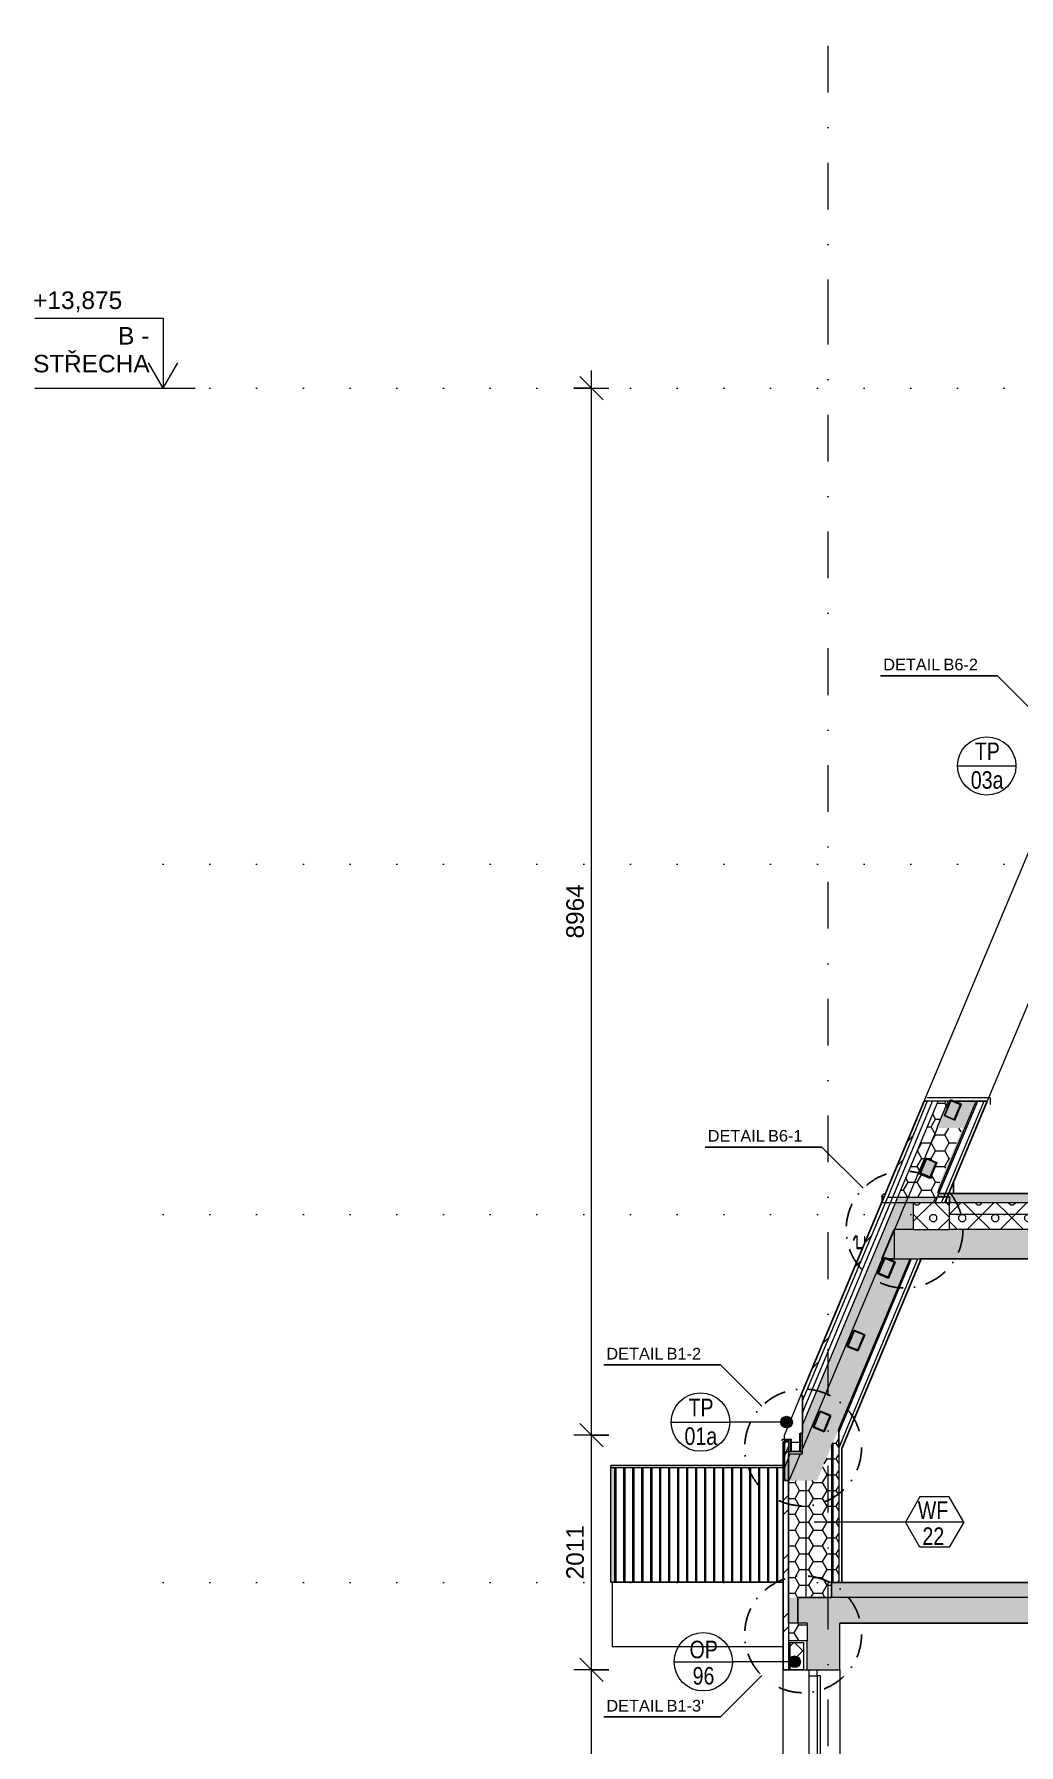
# Model space of a CAD drawing. Header units: millimetres. Extents: x -10201 to 171407, y -8645 to 72638.
# Drawn here: x 33514 to 41944, y 2259 to 16905 of the extents above; entities that cross this region are included whole.
import ezdxf

# ---------------------------------------------------------------- set-up
doc = ezdxf.new("R2010")
doc.units = ezdxf.units.MM
for name, pattern in [('HA_DashDot_10mm-S3mm', [1000, 400, -300, 0, -300]), ('HA_DashDot_4mm-S1mm', [400, 200, -100, 0, -100]), ('HA_Dot-S4mm', [400, 0, -400])]:
    doc.linetypes.add(name, pattern=pattern)
for name, color, linetype, lineweight in [('A-____-____-DIMS', 9, 'Continuous', 5), ('A-____-____-DIMS-100', 9, 'Continuous', 5), ('A-DETL-____-MBND', 9, 'Continuous', 25), ('A-DETL-____-OTLN', 9, 'Continuous', 25), ('A-DETL-____-THIN', 9, 'Continuous', 9), ('A-DETL-GENF-OTLN', 9, 'Continuous', 9), ('A-DOOR-____-MCUT', 9, 'Continuous', 9), ('A-DOOR-____-OTLN', 9, 'Continuous', 9), ('A-FLOR-____-MCUT', 9, 'Continuous', 25), ('A-FLOR-____-OTLN', 9, 'Continuous', 9), ('A-FLOR-____-OVHD', 9, 'HA_DashDot_4mm-S1mm', 25), ('A-FLOR-____-PATT', 9, 'Continuous', 25), ('A-FLOR-HRAL-OTLN', 9, 'Continuous', 9), ('A-FLOR-LEVL-OTLN', 9, 'Continuous', 9), ('A-GENM-____-IDEN', 9, 'Continuous', 9), ('A-GENM-____-OTLN', 9, 'Continuous', 9), ('A-GLAZ-CWMG-MCUT', 9, 'Continuous', 5), ('A-GLAZ-CWMG-OTLN', 9, 'Continuous', 5), ('A-ROOF-____-MCUT', 9, 'Continuous', 25), ('A-ROOF-____-OTLN', 9, 'Continuous', 9), ('A-ROOF-____-PATT', 9, 'Continuous', 25), ('A-WALL-____-MCUT', 9, 'Continuous', 25), ('A-WALL-____-OTLN', 9, 'Continuous', 9), ('A-WALL-____-PATT', 9, 'Continuous', 25), ('G-____-____-TEXT', 9, 'Continuous', 5), ('I-WALL-____-OTLN', 9, 'Continuous', 9), ('M-HVAC-DUCT-OTLN', 9, 'Continuous', 9), ('S-BEAM-____-MCUT', 9, 'Continuous', 25), ('S-GRID-____-OTLN', 9, 'Continuous', 5)]:
    doc.layers.add(name, color=color, linetype=linetype, lineweight=lineweight)
doc.styles.add('Arial_1', font='arial.ttf', dxfattribs={"height": 150})
doc.styles.add('Arial_2', font='arial.ttf', dxfattribs={"height": 100})
doc.styles.add('Arial_3', font='arial.ttf', dxfattribs={"width": 0.8, "height": 150})
doc.dimstyles.new('Inner_Dimensions', dxfattribs={"dimscale": 304.8, "dimtxt": 153.03891, "dimasz": 0.656168, "dimexe": 0.492126, "dimexo": 0.0625, "dimgap": 0.065617, "dimtad": 1, "dimdec": 0, "dimzin": 0, "dimdsep": 46, "dimtxsty": 'Arial_1', "dimblk1": 'OBLIQUE', "dimblk2": 'OBLIQUE', "dimsah": 1, "dimcen": 0.09, "dimdle": 0.492126, "dimazin": 0, "dimtfac": 1, "dimtdec": 4, "dimtix": 1, "dimtmove": 0, "dimatfit": 3, "dimfxl": 0.492126, "dimfxlon": 1, "dimtvp": 1, "dimtolj": 1, "dimtzin": 0, "dimlwd": 9, "dimlwe": 9, "dimarcsym": 2})
pattern_1 = [(0, (48505.64, 1865.4), (117.188, 67.658), [78.125, -156.25]), (120, (48505.64, 1865.4), (-117.18755, 67.6588), [78.125, -156.25]), (60, (48505.64, 1865.4), (-5e-05, 135.31592), [0, -156.25, 78.125, 0])]
pattern_2 = [(45, (48505.64, 1865.4), (-251.447, 251.447), []), (45, (48505.64, 2246.4), (-251.447, 251.447), [])]
pattern_3 = [(45, (48576.35, 1865.4), (-141.4214, 141.4214), []), (0, (48801.69, 1931.64), (141.421, 141.421), [25, -257.843]), (45, (48826.7, 1931.64), (-141.4214, 141.4214), [25, -175]), (90, (48844.37, 1949.32), (-141.421, 141.421), [25, -257.843]), (135, (48844.37, 1974.32), (-141.4214, -141.4214), [25, -175]), (0, (48801.69, 1992), (141.421, 141.421), [25, -257.843]), (45, (48784.01, 1974.32), (-141.4214, 141.4214), [25, -175]), (90, (48784.01, 1949.32), (-141.421, 141.421), [25, -257.843]), (135, (48801.7, 1931.64), (-141.4214, -141.4214), [25, -175]), (135, (48769.2, 1865.4), (-141.4214, -141.4214), [])]
pattern_4 = [(0, (44864.62, 1865.4), (117.187, 67.658), [78.125, -156.25]), (120, (44864.62, 1865.4), (-117.18755, 67.6588), [78.125, -156.25]), (60, (44864.62, 1865.4), (-5e-05, 135.3159), [0, -156.25, 78.125, 0])]

# ---------------------------------------------------------------- blocks, each defined once
blk = doc.blocks.new('Railing - 40 x12 mm-1473109-ŘEZ 2-2 OBJEKT B')
at = {"layer": 'A-FLOR-HRAL-OTLN'}
blk.add_hatch(color=256, dxfattribs=at).paths.add_polyline_path([(43523, 3655), (43523, 4630), (43511, 4630), (43511, 3655)])
at = {"layer": 'A-FLOR-HRAL-OTLN', "color": 250}
for p, q in [((43523, 4630), (43511, 4630)), ((43511, 4630), (43511, 3655)), ((43523, 3655), (43523, 4630)), ((43511, 3655), (43523, 3655))]:
    blk.add_line(p, q, dxfattribs=at)
blk = doc.blocks.new('Railing - 40 x12 mm-V46-ŘEZ 2-2 OBJEKT B')
at = {"layer": 'A-FLOR-HRAL-OTLN'}
blk.add_hatch(color=256, dxfattribs=at).paths.add_polyline_path([(42093, 3655), (42125, 3655), (42125, 4630), (42093, 4630), (42093, 4450)])
at = {"layer": 'A-FLOR-HRAL-OTLN', "color": 250}
blk.add_line((42093, 3655), (42093, 4630), dxfattribs=at)
blk = doc.blocks.new('Railing - Railing-1472946-ŘEZ 2-2 OBJEKT B')
at = {"layer": 'A-FLOR-HRAL-OTLN'}
blk.add_hatch(color=256, dxfattribs=at).paths.add_polyline_path([(43552, 3650), (43568, 3650), (43568, 3655), (42093, 3655), (42093, 3650), (43005, 3650)])
at = {"layer": 'A-FLOR-HRAL-OTLN', "color": 250}
for p, q in [((42093, 3650), (42093, 3655)), ((42093, 3655), (43568, 3655)), ((43568, 3650), (42093, 3650))]:
    blk.add_line(p, q, dxfattribs=at)
for name, p in [('Railing - 40 x12 mm-V46-ŘEZ 2-2 OBJEKT B', (0, 0)), ('Railing - 40 x12 mm-1473109-ŘEZ 2-2 OBJEKT B', (-1386, 0)), ('Railing - 40 x12 mm-1473109-ŘEZ 2-2 OBJEKT B', (-1309, 0)), ('Railing - 40 x12 mm-1473109-ŘEZ 2-2 OBJEKT B', (-1232, 0)), ('Railing - 40 x12 mm-1473109-ŘEZ 2-2 OBJEKT B', (-1155, 0)), ('Railing - 40 x12 mm-1473109-ŘEZ 2-2 OBJEKT B', (-1078, 0)), ('Railing - 40 x12 mm-1473109-ŘEZ 2-2 OBJEKT B', (-1001, 0)), ('Railing - 40 x12 mm-1473109-ŘEZ 2-2 OBJEKT B', (-924, 0)), ('Railing - 40 x12 mm-1473109-ŘEZ 2-2 OBJEKT B', (-847, 0)), ('Railing - 40 x12 mm-1473109-ŘEZ 2-2 OBJEKT B', (-770, 0)), ('Railing - 40 x12 mm-1473109-ŘEZ 2-2 OBJEKT B', (-693, 0)), ('Railing - 40 x12 mm-1473109-ŘEZ 2-2 OBJEKT B', (-616, 0)), ('Railing - 40 x12 mm-1473109-ŘEZ 2-2 OBJEKT B', (-539, 0)), ('Railing - 40 x12 mm-1473109-ŘEZ 2-2 OBJEKT B', (-462, 0)), ('Railing - 40 x12 mm-1473109-ŘEZ 2-2 OBJEKT B', (-385, 0)), ('Railing - 40 x12 mm-1473109-ŘEZ 2-2 OBJEKT B', (-308, 0)), ('Railing - 40 x12 mm-1473109-ŘEZ 2-2 OBJEKT B', (-231, 0)), ('Railing - 40 x12 mm-1473109-ŘEZ 2-2 OBJEKT B', (-154, 0)), ('Railing - 40 x12 mm-1473109-ŘEZ 2-2 OBJEKT B', (-77, 0)), ('Railing - 40 x12 mm-1473109-ŘEZ 2-2 OBJEKT B', (0, 0))]:
    blk.add_blockref(name, p)
blk = doc.blocks.new('Top Rail Type - Top Rail_Internal_-1472977-ŘEZ 2-2 OBJEKT B')
at = {"layer": 'A-FLOR-HRAL-OTLN'}
blk.add_hatch(color=256, dxfattribs=at).paths.add_polyline_path([(43552, 4630), (43568, 4630), (43568, 4650), (42093, 4650), (42093, 4630), (43005, 4630)])
at = {"layer": 'A-FLOR-HRAL-OTLN', "color": 250}
for p, q in [((42093, 4630), (42093, 4650)), ((43568, 4650), (42093, 4650)), ((43568, 4630), (42093, 4630))]:
    blk.add_line(p, q, dxfattribs=at)
blk = doc.blocks.new('Obdélníková příčel - 50x70mm EXT-1516067-ŘEZ 2-2 OBJEKT B')
at = {"layer": 'A-GLAZ-CWMG-MCUT', "color": 10}
for p, q in [((43788, 2900), (43788, 2850)), ((43788, 2850), (43858, 2850)), ((43858, 2850), (43858, 2900))]:
    blk.add_line(p, q, dxfattribs=at)
blk = doc.blocks.new('Obdélníková příčel - 50x70mm EXT-1516296-ŘEZ 2-2 OBJEKT B')
at = {"layer": 'A-GLAZ-CWMG-OTLN', "color": 10}
blk.add_line((43788, 2850), (43788, 550), dxfattribs=at)
blk = doc.blocks.new('ABMV_CW_Single_Swing_Generic - Ex_Glass_SKLOPNE-1553233-ŘEZ 2-2 OBJEKT B')
at = {"layer": 'A-DOOR-____-MCUT', "color": 250}
for p, q in [((43888, 2850), (43858, 2850)), ((43858, 2850), (43858, 550)), ((43888, 550), (43888, 2850)), ((43858, 550), (43888, 550))]:
    blk.add_line(p, q, dxfattribs=at)
blk = doc.blocks.new('HA_GM_Gutter_Balcony - HA_GM_Gutter_Facade TP03-1678417-ŘEZ 2-2 OBJEKT B')
at = {"layer": 'A-GENM-____-OTLN', "color": 250}
for p, q in [((44185, 6613), (44168, 6583)), ((44172, 6581), (44188, 6608)), ((44172, 6581), (44188, 6608)), ((44203, 6613), (44185, 6613)), ((44188, 6608), (44198, 6608)), ((44188, 6608), (44198, 6608)), ((44198, 6608), (44198, 6508)), ((44198, 6608), (44198, 6508)), ((44203, 6513), (44203, 6613)), ((44268, 6608), (44263, 6608)), ((44263, 6608), (44263, 6546)), ((44268, 6558), (44268, 6608)), ((44268, 6558), (44268, 6608)), ((44168, 6583), (44172, 6581)), ((44198, 6508), (44247, 6508)), ((44198, 6508), (44247, 6508)), ((44249, 6513), (44203, 6513))]:
    blk.add_line(p, q, dxfattribs=at)
blk = doc.blocks.new('HA_GM_Gutter_Facade - HA_GM_Gutter_Facade TP01-2133516-ŘEZ 2-2 OBJEKT B')
at = {"layer": 'A-GENM-____-OTLN', "color": 250}
for p, q in [((43558, 4862), (43566, 4875)), ((43566, 4875), (43636, 4875)), ((43631, 4870), (43613, 4870)), ((43613, 4870), (43613, 4768)), ((43631, 4768), (43631, 4870)), ((43636, 4875), (43636, 4773)), ((43710, 4773), (43710, 4927)), ((43715, 4927), (43715, 4768)), ((43733, 4927), (43715, 4927)), ((43733, 4768), (43733, 4927)), ((43613, 4768), (43631, 4768)), ((43613, 4768), (43613, 4750)), ((43733, 4768), (43613, 4768)), ((43613, 4750), (43733, 4750)), ((43636, 4773), (43710, 4773)), ((43715, 4768), (43733, 4768)), ((43733, 4750), (43733, 4768))]:
    blk.add_line(p, q, dxfattribs=at)
blk = doc.blocks.new('TP11-chrlič2 - TP11-chrlič-1750136-ŘEZ 2-2 OBJEKT B')
at = {"layer": 'A-GENM-____-OTLN', "color": 250}
for p, q in [((44432, 6950), (44415, 6950)), ((44415, 6925), (44415, 6950)), ((44415, 6908), (44415, 6925)), ((44965, 6934), (44965, 6925)), ((44965, 6925), (44965, 6900))]:
    blk.add_line(p, q, dxfattribs=at)
blk = doc.blocks.new('185-01_OBJEKT B_Central_rvt-2-ŘEZ 2-2 OBJEKT B')
at = {"layer": 'A-FLOR-____-PATT', "lineweight": 5}
blk.add_hatch(color=7, dxfattribs=at).paths.add_polyline_path([(44992, 6900), (48138, 6900), (48138, 6980), (44893, 6980), (44893, 6950), (44992, 6950)])
h = blk.add_hatch(dxfattribs=at)
h.set_pattern_fill('FP_20', color=10, style=0, pattern_type=2)
h.set_pattern_definition(pattern_3)
h.paths.add_polyline_path([(47381, 6800), (48138, 6800), (48138, 6900), (44992, 6900), (44992, 6800), (45193, 6800)])
h = blk.add_hatch(dxfattribs=at)
h.set_pattern_fill('FP_20', color=10, style=0, pattern_type=2)
h.set_pattern_definition(pattern_3)
h.paths.add_polyline_path([(47381, 6670), (48138, 6670), (48138, 6800), (44992, 6800), (44992, 6670), (45692, 6670)])
at = {"layer": 'A-FLOR-____-PATT', "lineweight": 9}
for points in [[(44412, 6420), (44518, 6420), (44518, 6670), (44504, 6638)], [(55503, 3300), (55863, 3300), (55863, 3520), (43693, 3520), (43693, 3300), (55039, 3300)]]:
    blk.add_hatch(color=254, dxfattribs=at).paths.add_polyline_path(points)
at = {"layer": 'A-FLOR-____-PATT', "lineweight": 5}
h = blk.add_hatch(dxfattribs=at)
h.set_pattern_fill('FP_24', color=10, style=0, pattern_type=2)
h.set_pattern_definition(pattern_1)
h.paths.add_polyline_path([(55943, 3300), (55943, 3520), (55863, 3520), (55863, 3300)])
h.paths.add_polyline_path([(43693, 3300), (43693, 3520), (43613, 3520), (43613, 3300)])
h = blk.add_hatch(color=7, dxfattribs=at)
h.paths.add_polyline_path([(50116, 3520), (50678, 3520), (50678, 3650), (43982, 3650), (43982, 3520), (49569, 3520)])
h.paths.add_polyline_path([(55863, 3520), (55863, 3650), (50928, 3650), (50928, 3520), (55039, 3520)])
at = {"layer": 'A-ROOF-____-PATT', "lineweight": 5}
h = blk.add_hatch(dxfattribs=at)
h.set_pattern_fill('FP_25', color=8, style=0, pattern_type=2)
h.set_pattern_definition(pattern_2)
h.paths.add_polyline_path([(43578, 4834), (43590, 4862), (43578, 4862)])
h.paths.add_polyline_path([(43733, 5204), (44465, 6950), (44801, 7770), (44776, 7770), (43720, 5250), (43733, 5250)])
h.paths.add_polyline_path([(45957, 10589), (45990, 10589), (45997, 10606), (45997, 10652), (46016, 10652), (47348, 13831), (50451, 11940), (50509, 11940), (47334, 13875), (45997, 10684)])
h = blk.add_hatch(dxfattribs=at)
h.set_pattern_fill('FP_24', color=10, style=0, pattern_type=2)
h.set_pattern_definition(pattern_1)
h.paths.add_polyline_path([(43620, 4521), (43716, 4750), (43629, 4750), (43578, 4627), (43578, 4521), (43613, 4521)])
h.paths.add_polyline_path([(43733, 4790), (44518, 6663), (44518, 6670), (44521, 6670), (44638, 6949), (44551, 6948), (43733, 4997), (43733, 4927)])
h.paths.add_polyline_path([(46077, 10589), (46163, 10589), (46169, 10602), (46082, 10602)])
h.paths.add_polyline_path([(46103, 10652), (46189, 10652), (47424, 13598), (50678, 11615), (50677, 11709), (47386, 13714), (46123, 10701)])
h = blk.add_hatch(dxfattribs=at)
h.set_pattern_fill('FP_24', color=10, style=0, pattern_type=2)
h.set_pattern_definition(pattern_1)
h.paths.add_polyline_path([(43859, 4521), (44655, 6420), (44518, 6420), (44518, 6663), (43733, 4790), (43733, 4750), (43716, 4750), (43620, 4521), (43762, 4521)])
h.paths.add_polyline_path([(44682, 6670), (44682, 6900), (44856, 6900), (44876, 6949), (44638, 6949), (44521, 6670), (44646, 6670)])
h.paths.add_polyline_path([(44893, 6988), (45220, 7770), (44982, 7770), (44885, 7540), (45105, 7540), (44893, 7035)])
h.paths.add_polyline_path([(44826, 7107), (44884, 7246), (44792, 7284), (44734, 7146), (44792, 7122)])
h.paths.add_polyline_path([(46287, 10589), (46402, 10589), (46407, 10602), (46169, 10602), (46163, 10589)])
h.paths.add_polyline_path([(46195, 10652), (46428, 10652), (47528, 13277), (50678, 11357), (50678, 11615), (47424, 13598), (46189, 10652)])
at = {"layer": 'A-WALL-____-PATT', "lineweight": 5}
h = blk.add_hatch(dxfattribs=at)
h.set_pattern_fill('FP_25', color=10, style=0, pattern_type=2)
h.set_pattern_definition(pattern_2)
h.paths.add_polyline_path([(43613, 2900), (43613, 4852), (43568, 4852), (43568, 2900)])
h = blk.add_hatch(dxfattribs=at)
h.set_pattern_fill('FP_24', color=10, style=0, pattern_type=2)
h.set_pattern_definition(pattern_1)
h.paths.add_polyline_path([(44044, 3650), (44044, 4964), (43994, 4845), (43994, 3650)])
h = blk.add_hatch(dxfattribs=at)
h.set_pattern_fill('FP_24', color=10, style=0, pattern_type=2)
h.set_pattern_definition(pattern_1)
h.paths.add_polyline_path([(43762, 3520), (43982, 3520), (43982, 4815), (43859, 4521), (43762, 4521), (43762, 3650)])
h = blk.add_hatch(dxfattribs=at)
h.set_pattern_fill('FP_24', color=10, style=0, pattern_type=2)
h.set_pattern_definition(pattern_1)
h.paths.add_polyline_path([(43762, 3520), (43762, 4521), (43613, 4521), (43613, 3520), (43693, 3520)])
h = blk.add_hatch(dxfattribs=at)
h.set_pattern_fill('FP_21', color=10, style=0, pattern_type=2)
h.set_pattern_definition([(45, (48505.64, 1865.4), (-212.132, 212.132), []), (45, (48655.64, 1865.4), (-212.132, 212.132), []), (315, (48505.64, 1865.4), (212.132, 212.132), []), (315, (48655.64, 1865.4), (212.132, 212.132), [])])
h.paths.add_polyline_path([(43688, 470), (43688, 500), (43613, 500), (43613, 470), (43631, 470)])
h.paths.add_polyline_path([(43743, 2900), (43743, 3135), (43628, 3135), (43628, 2900)])
h.paths.add_polyline_path([(43773, 2900), (43773, 2900), (43773, 3135)])
at = {"layer": 'A-FLOR-____-MCUT', "color": 50}
for p, q in [((48138, 6980), (44893, 6980)), ((44893, 6950), (44992, 6950)), ((44992, 6950), (44992, 6900)), ((44518, 6670), (44412, 6420)), ((44412, 6420), (44518, 6420)), ((49978, 3650), (44069, 3650)), ((44053, 3300), (48738, 3300))]:
    blk.add_line(p, q, dxfattribs=at)
at = {"layer": 'A-FLOR-____-MCUT', "color": 250, "lineweight": 9}
for p, q in [((48138, 6900), (44992, 6900)), ((48138, 6800), (44992, 6800)), ((43762, 3520), (43693, 3520)), ((43982, 3520), (43762, 3520)), ((43982, 3650), (43982, 3520)), ((43994, 3650), (43982, 3650)), ((50678, 3520), (43982, 3520)), ((44044, 3650), (43994, 3650)), ((44069, 3650), (44044, 3650))]:
    blk.add_line(p, q, dxfattribs=at)
at = {"layer": 'A-FLOR-____-OTLN', "color": 250}
for p, q in [((43613, 3520), (43613, 3300)), ((43693, 3520), (43693, 3300)), ((43693, 3300), (43693, 3520))]:
    blk.add_line(p, q, dxfattribs=at)
at = {"layer": 'A-ROOF-____-MCUT', "color": 50}
for p, q in [((44776, 7770), (43720, 5250)), ((44801, 7770), (44776, 7770)), ((44951, 6900), (45315, 7770)), ((45315, 7770), (44982, 7770)), ((44069, 4797), (44749, 6420)), ((43720, 5250), (43733, 5250)), ((43733, 5250), (43733, 4927)), ((43613, 4862), (43578, 4862)), ((43578, 4862), (43578, 4521)), ((43578, 4521), (43613, 4521))]:
    blk.add_line(p, q, dxfattribs=at)
at = {"layer": 'A-ROOF-____-MCUT', "color": 250, "lineweight": 9}
for p, q in [((44893, 6988), (45220, 7770)), ((44893, 6956), (45234, 7770)), ((44923, 6900), (45288, 7770)), ((43733, 5204), (44464, 6949)), ((43733, 5100), (44508, 6949)), ((43733, 4997), (44551, 6949)), ((44575, 6800), (44638, 6949)), ((44856, 6900), (44876, 6949)), ((44869, 6900), (44890, 6949)), ((44575, 6800), (44521, 6670)), ((43733, 4790), (44518, 6663)), ((44044, 4964), (44655, 6420)), ((44044, 4932), (44668, 6420)), ((44069, 4862), (44722, 6420)), ((43578, 4834), (43590, 4862)), ((43982, 4815), (43994, 4845)), ((44044, 4964), (44044, 4932)), ((44044, 4932), (44044, 4802)), ((44044, 4802), (44069, 4862)), ((43578, 4730), (43613, 4814)), ((43578, 4627), (43629, 4750)), ((43620, 4521), (43716, 4750))]:
    blk.add_line(p, q, dxfattribs=at)
at = {"layer": 'A-ROOF-____-OTLN', "color": 250}
for p, q in [((46497, 10589), (45315, 7770)), ((44776, 7770), (45936, 10539)), ((43578, 4911), (43720, 5250)), ((43578, 4862), (43578, 4911))]:
    blk.add_line(p, q, dxfattribs=at)
at = {"layer": 'A-WALL-____-MCUT', "color": 50}
for p, q in [((43613, 4852), (43568, 4852)), ((43568, 4852), (43568, 2900)), ((43613, 4521), (43613, 4750)), ((44069, 3650), (44069, 4797)), ((43568, 2900), (43613, 2900)), ((43628, 2900), (43743, 2900))]:
    blk.add_line(p, q, dxfattribs=at)
at = {"layer": 'A-WALL-____-MCUT', "color": 250, "lineweight": 9}
for p, q in [((43994, 4845), (43982, 4815)), ((43994, 4845), (43994, 4618)), ((44044, 4932), (44044, 4964)), ((44044, 4802), (44044, 4932)), ((44069, 4862), (44044, 4802)), ((43982, 4815), (43982, 4588)), ((44044, 4802), (44044, 4738)), ((44044, 4738), (44044, 3650)), ((43982, 4588), (43982, 3650)), ((43994, 4618), (43994, 3650)), ((43613, 4521), (43613, 3520)), ((43613, 3520), (43613, 4521)), ((43762, 4521), (43762, 3650)), ((43693, 3520), (43762, 3520)), ((43762, 3650), (43762, 3520)), ((43762, 3520), (43982, 3520)), ((43982, 3520), (43982, 3650)), ((43982, 3650), (43994, 3650)), ((43994, 3650), (44044, 3650)), ((44044, 3650), (44069, 3650))]:
    blk.add_line(p, q, dxfattribs=at)
at = {"layer": 'A-WALL-____-OTLN', "color": 250}
for p, q in [((46497, 10589), (45315, 7770)), ((43613, 3300), (43613, 3520)), ((43568, 500), (43568, 2900)), ((44053, 2900), (44053, 500))]:
    blk.add_line(p, q, dxfattribs=at)
at = {"layer": 'I-WALL-____-OTLN', "color": 250}
for p, q in [((42103, 3650), (42103, 3100)), ((42103, 3100), (43568, 3100))]:
    blk.add_line(p, q, dxfattribs=at)
at = {"layer": 'M-HVAC-DUCT-OTLN', "color": 250}
for p, q in [((43631, 4850), (43712, 4850)), ((43712, 4850), (43712, 4768))]:
    blk.add_line(p, q, dxfattribs=at)
at = {"layer": 'A-DOOR-____-OTLN', "color": 250, "lineweight": 9}
blk.add_blockref('ABMV_CW_Single_Swing_Generic - Ex_Glass_SKLOPNE-1553233-ŘEZ 2-2 OBJEKT B', (0, 0), dxfattribs=at)
at = {"layer": 'A-FLOR-HRAL-OTLN', "color": 250, "lineweight": 9}
for name in ['Top Rail Type - Top Rail_Internal_-1472977-ŘEZ 2-2 OBJEKT B', 'Railing - Railing-1472946-ŘEZ 2-2 OBJEKT B']:
    blk.add_blockref(name, (0, 0), dxfattribs=at)
at = {"layer": 'A-GENM-____-OTLN', "color": 250, "lineweight": 9}
for name in ['TP11-chrlič2 - TP11-chrlič-1750136-ŘEZ 2-2 OBJEKT B', 'HA_GM_Gutter_Balcony - HA_GM_Gutter_Facade TP03-1678417-ŘEZ 2-2 OBJEKT B', 'HA_GM_Gutter_Facade - HA_GM_Gutter_Facade TP01-2133516-ŘEZ 2-2 OBJEKT B']:
    blk.add_blockref(name, (0, 0), dxfattribs=at)
at = {"layer": 'A-GLAZ-CWMG-OTLN', "color": 250, "lineweight": 9}
for name in ['Obdélníková příčel - 50x70mm EXT-1516067-ŘEZ 2-2 OBJEKT B', 'Obdélníková příčel - 50x70mm EXT-1516296-ŘEZ 2-2 OBJEKT B']:
    blk.add_blockref(name, (0, 0), dxfattribs=at)
blk = doc.blocks.new('BD Libuτ_IFC_210924_ifc-2-ŘEZ 2-2 OBJEKT B')
at = {"layer": 'S-BEAM-____-MCUT', "color": 50}
for p, q in [((47604, 13474), (47525, 13346)), ((47525, 13346), (47611, 13294)), ((47532, 13347), (47605, 13467)), ((47609, 13301), (47532, 13347)), ((47689, 13422), (47604, 13474)), ((47605, 13467), (47682, 13420)), ((47682, 13420), (47609, 13301)), ((47611, 13294), (47689, 13422)), ((47266, 13187), (47358, 13148)), ((47272, 13190), (47326, 13319)), ((47355, 13155), (47272, 13190)), ((47324, 13325), (47297, 13263)), ((47416, 13287), (47324, 13325)), ((47326, 13319), (47409, 13284)), ((47358, 13148), (47416, 13287)), ((47409, 13284), (47376, 13203)), ((48393, 12992), (48315, 12864)), ((48322, 12866), (48395, 12986)), ((48479, 12940), (48393, 12992)), ((48395, 12986), (48472, 12939)), ((48472, 12939), (48399, 12819)), ((48401, 12812), (48479, 12940)), ((48315, 12864), (48401, 12812)), ((48399, 12819), (48322, 12866)), ((47034, 12634), (46976, 12495)), ((46982, 12498), (47036, 12627)), ((47126, 12595), (47034, 12634)), ((47036, 12627), (47119, 12592)), ((46976, 12495), (47068, 12457)), ((47065, 12463), (46982, 12498)), ((47119, 12592), (47065, 12463)), ((47068, 12457), (47126, 12595)), ((49332, 12420), (49254, 12292)), ((49261, 12294), (49334, 12413)), ((49418, 12368), (49332, 12420)), ((49334, 12413), (49411, 12367)), ((49411, 12367), (49338, 12247)), ((49339, 12240), (49418, 12368)), ((49254, 12292), (49339, 12240)), ((49338, 12247), (49261, 12294)), ((46692, 11806), (46747, 11935)), ((46744, 11942), (46723, 11893)), ((46836, 11903), (46744, 11942)), ((46747, 11935), (46830, 11901)), ((46778, 11765), (46836, 11903)), ((46830, 11901), (46815, 11867)), ((50186, 11900), (50108, 11772)), ((50115, 11774), (50188, 11893)), ((50271, 11848), (50186, 11900)), ((50188, 11893), (50265, 11846)), ((46686, 11804), (46778, 11765)), ((46775, 11771), (46692, 11806)), ((50108, 11772), (50193, 11720)), ((50192, 11727), (50115, 11774)), ((50265, 11846), (50192, 11727)), ((50193, 11720), (50271, 11848)), ((46454, 11250), (46396, 11112)), ((46403, 11115), (46457, 11244)), ((46546, 11212), (46454, 11250)), ((46488, 11073), (46546, 11212)), ((46505, 11223), (46540, 11209)), ((46540, 11209), (46522, 11166)), ((46396, 11112), (46488, 11073)), ((46486, 11080), (46403, 11115)), ((44949, 7646), (45003, 7775)), ((45000, 7782), (44971, 7712)), ((45093, 7743), (45000, 7782)), ((45003, 7775), (45086, 7740)), ((45032, 7611), (44949, 7646)), ((45086, 7739), (45032, 7611)), ((45035, 7605), (45093, 7743)), ((44763, 7214), (44734, 7146)), ((44741, 7149), (44795, 7278)), ((44795, 7278), (44878, 7243)), ((44878, 7243), (44824, 7114)), ((44826, 7107), (44884, 7246)), ((44824, 7114), (44741, 7149)), ((44435, 6432), (44377, 6294)), ((44384, 6296), (44438, 6425)), ((44528, 6393), (44435, 6432)), ((44438, 6425), (44521, 6391)), ((44521, 6391), (44467, 6262)), ((44470, 6255), (44528, 6393)), ((44377, 6294), (44470, 6255)), ((44467, 6262), (44384, 6296)), ((44174, 5809), (44116, 5670)), ((44121, 5672), (44176, 5803)), ((44266, 5770), (44174, 5809)), ((44176, 5803), (44261, 5768)), ((44261, 5768), (44206, 5637)), ((44208, 5632), (44266, 5770)), ((44116, 5670), (44208, 5632)), ((44206, 5637), (44121, 5672)), ((43884, 5117), (43826, 4979)), ((43831, 4981), (43886, 5112)), ((43916, 4945), (43831, 4981)), ((43976, 5078), (43884, 5117)), ((43886, 5112), (43971, 5076)), ((43971, 5076), (43916, 4945)), ((43918, 4940), (43976, 5078)), ((43826, 4979), (43918, 4940))]:
    blk.add_line(p, q, dxfattribs=at)
blk = doc.blocks.new('Level - Generic Level-367061-ŘEZ 2-2 OBJEKT B')
at = {"layer": 'A-FLOR-LEVL-OTLN'}
for p, q in [((61935, -2050), (60835, -2050)), ((60835, -2050), (60835, -2650)), ((60835, -2650), (60710, -2433)), ((60835, -2650), (60960, -2433)), ((61935, -2650), (60560, -2650))]:
    blk.add_line(p, q, dxfattribs=at)
blk = doc.blocks.new('DIMBLOCK92-ŘEZ 2-2 OBJEKT B')
at = {"layer": 'A-____-____-DIMS-100', "lineweight": 9}
for p, q in [((38285, 2900), (38185, 3000)), ((38435, 2900), (38135, 2900)), ((38285, 350), (38285, 2900)), ((38285, 2900), (38385, 2800)), ((38285, 2900), (38435, 2900)), ((38285, 500), (38185, 600)), ((38135, 500), (38435, 500)), ((38285, 500), (38135, 500)), ((38285, 500), (38385, 400))]:
    blk.add_line(p, q, dxfattribs=at)
at = {"layer": 'A-____-____-DIMS-100', "color": 0, "lineweight": 9, "insert": (38070, 1469), "char_height": 150, "width": 553.77, "attachment_point": 1, "rotation": 90, "line_spacing_factor": 0.941778, "style": 'Arial_1'}
blk.add_mtext('2400', dxfattribs=at)
blk = doc.blocks.new('_Oblique')
at = {"color": 0, "linetype": 'ByBlock', "lineweight": -2}
blk.add_line((-0.5, -0.5), (0.5, 0.5), dxfattribs=at)
blk = doc.blocks.new('DIMBLOCK93-ŘEZ 2-2 OBJEKT B')
at = {"layer": 'A-____-____-DIMS-100', "lineweight": 9}
for p, q in [((38285, 4911), (38185, 5011)), ((38435, 4911), (38135, 4911)), ((38285, 2900), (38285, 4911)), ((38285, 4911), (38385, 4811)), ((38285, 4911), (38435, 4911)), ((38285, 2900), (38185, 3000)), ((38435, 2900), (38135, 2900)), ((38285, 2900), (38385, 2800)), ((38285, 2900), (38435, 2900))]:
    blk.add_line(p, q, dxfattribs=at)
at = {"layer": 'A-____-____-DIMS-100', "color": 0, "lineweight": 9, "insert": (38070, 3675), "char_height": 150, "width": 553.77, "attachment_point": 1, "rotation": 90, "line_spacing_factor": 0.941778, "style": 'Arial_1'}
blk.add_mtext('2011', dxfattribs=at)
blk = doc.blocks.new('DIMBLOCK94-ŘEZ 2-2 OBJEKT B')
at = {"layer": 'A-____-____-DIMS-100', "lineweight": 9}
for p, q in [((38285, 13875), (38185, 13975)), ((38285, 4911), (38285, 14025)), ((38135, 13875), (38435, 13875)), ((38285, 13875), (38135, 13875)), ((38285, 13875), (38385, 13775)), ((38285, 4911), (38185, 5011)), ((38435, 4911), (38135, 4911)), ((38285, 4911), (38385, 4811)), ((38285, 4911), (38435, 4911))]:
    blk.add_line(p, q, dxfattribs=at)
at = {"layer": 'A-____-____-DIMS-100', "color": 0, "lineweight": 9, "insert": (38070, 9162), "char_height": 150, "width": 553.77, "attachment_point": 1, "rotation": 90, "line_spacing_factor": 0.941778, "style": 'Arial_1'}
blk.add_mtext('8964', dxfattribs=at)
blk = doc.blocks.new('HA_TAG_GM_Products - Generic-588599-ŘEZ 2-2 OBJEKT B')
at = {"layer": 'A-GENM-____-IDEN'}
blk.add_line((42610, 5022), (43110, 5022), dxfattribs=at)
blk.add_circle((42860, 5022), 250, dxfattribs=at)
blk = doc.blocks.new('HA_TAG_GM_Products1 - Generic-1835784-ŘEZ 2-2 OBJEKT B')
at = {"layer": 'A-GENM-____-IDEN'}
blk.add_line((42634, 2970), (43134, 2970), dxfattribs=at)
blk.add_circle((42884, 2970), 250, dxfattribs=at)

msp = doc.modelspace()

# ---------------------------------------------------------------- hatches: boundary and pattern name
at = {"layer": 'A-DETL-GENF-OTLN', "lineweight": 5}
h = msp.add_hatch(dxfattribs=at)
h.set_pattern_fill('FP_28', color=10, style=0, pattern_type=2)
h.set_pattern_definition(pattern_4)
h.paths.add_polyline_path([(40937, 6949), (40996.6, 6949), (41340.7, 7770), (41253.7, 7770), (40909.6, 6949)])
h = msp.add_hatch(dxfattribs=at)
h.set_pattern_fill('FP_28', color=10, style=0, pattern_type=2)
h.set_pattern_definition(pattern_4)
h.paths.add_polyline_path([(40996.6, 6949), (41251.7, 6949), (41251.7, 7034.7), (41463.5, 7540), (41244.3, 7540), (40997.2, 6950.3)])
h.paths.add_polyline_path([(41185.3, 7107.3), (41092.7, 7146.1), (41150.7, 7284.4), (41243.5, 7245.5)])
h = msp.add_hatch(dxfattribs=at)
h.set_pattern_fill('FP_20', color=10, style=0, pattern_type=2)
h.set_pattern_definition([(45, (44935.33, 1865.4), (-141.4214, 141.4214), []), (0, (45160.68, 1931.64), (141.421, 141.421), [25, -257.843]), (45, (45185.68, 1931.64), (-141.4214, 141.4214), [25, -175]), (90, (45203.35, 1949.32), (-141.421, 141.421), [25, -257.843]), (135, (45203.35, 1974.32), (-141.4214, -141.4214), [25, -175]), (0, (45160.68, 1992), (141.421, 141.421), [25, -257.843]), (45, (45143, 1974.32), (-141.4214, 141.4214), [25, -175]), (90, (45143, 1949.32), (-141.421, 141.421), [25, -257.843]), (135, (45160.68, 1931.64), (-141.4214, -141.4214), [25, -175]), (135, (45128.18, 1865.4), (-141.4214, -141.4214), [])])
h.paths.add_polyline_path([(41041.4, 6670), (41350.7, 6670), (41350.7, 6900), (41041.4, 6900), (41041.4, 6794.1)])
at = {"layer": 'A-DETL-GENF-OTLN'}
for points in [[(42050.6, 6420), (42050.6, 6670), (40876.7, 6670), (40876.7, 6420), (41552.3, 6420)], [(40131.7, 2900), (40411.7, 2900), (40411.7, 3300), (40131.7, 3300), (40131.7, 3135)]]:
    msp.add_hatch(color=254, dxfattribs=at).paths.add_polyline_path(points)
at = {"layer": 'A-DETL-GENF-OTLN', "lineweight": 5}
h = msp.add_hatch(dxfattribs=at)
h.set_pattern_fill('FP_28', color=10, style=0, pattern_type=2)
h.set_pattern_definition(pattern_4)
h.paths.add_polyline_path([(39971.7, 3150), (40131.7, 3150), (40131.7, 3300), (39971.7, 3300), (39971.7, 3200.1)])
at = {"layer": 'A-GENM-____-IDEN'}
h = msp.add_hatch(color=256, dxfattribs=at)
edge = h.paths.add_edge_path()
edge.add_arc((39956, 5022.2), 50, 0, 360)
h = msp.add_hatch(color=256, dxfattribs=at)
edge = h.paths.add_edge_path()
edge.add_arc((40024.4, 2970), 50, 0, 360)

# ---------------------------------------------------------------- linework, layer by layer
at = {"layer": 'A-DETL-____-MBND'}
msp.add_line((41385.9, 6980), (41385.9, 7080), dxfattribs=at)
at = {"layer": 'A-DETL-____-OTLN'}
for p, q in [((41761.8, 11412.4), (40761.8, 11412.4)), ((42115.3, 11058.8), (41761.8, 11412.4)), ((40259.4, 7377.1), (39259.4, 7377.1)), ((40612.9, 7023.6), (40259.4, 7377.1)), ((41096.7, 6420), (42050.6, 6420)), ((39391, 5512), (38391, 5512)), ((39744.6, 5158.5), (39391, 5512)), ((39744.6, 2851.4), (39391, 2497.8)), ((39391, 2497.8), (38391, 2497.8))]:
    msp.add_line(p, q, dxfattribs=at)
at = {"layer": 'A-DETL-____-THIN'}
for p, q in [((41159.7, 7770), (40823.2, 6949)), ((40866.4, 6949), (41206.7, 7770)), ((40909.6, 6949), (41253.7, 7770)), ((41159.7, 7800), (41699.1, 7800)), ((41253.7, 7770), (41159.7, 7770)), ((41251.7, 7557.7), (41340.7, 7770)), ((41340.7, 7770), (41253.7, 7770)), ((41699.1, 7800), (41699.1, 7740)), ((41244.3, 7540), (40996.6, 6949)), ((41244.3, 7540), (41251.7, 7557.7)), ((41092.7, 7146.1), (41150.7, 7284.4)), ((41150.7, 7284.4), (41243.5, 7245.5)), ((41243.5, 7245.5), (41185.3, 7107.3)), ((41185.3, 7107.3), (41092.7, 7146.1)), ((40791, 6980.2), (40765.1, 6954.3)), ((41350.7, 6900), (40773.6, 6900)), ((40823.2, 6949), (40909.6, 6949)), ((40909.6, 6949), (40996.6, 6949)), ((40996.6, 6949), (41251.7, 6949)), ((41350.7, 6900), (41041.4, 6900)), ((41041.4, 6900), (41041.4, 6670)), ((41350.7, 6670), (41350.7, 6900)), ((41041.4, 6670), (40876.7, 6670)), ((40876.7, 6670), (40876.7, 6420)), ((41041.4, 6670), (41350.7, 6670)), ((42050.6, 6670), (41350.7, 6670)), ((40876.7, 6420), (41096.7, 6420)), ((41098.3, 4383.2), (40973.3, 4166.7)), ((41348.3, 4383.2), (41098.3, 4383.2)), ((41473.3, 4166.7), (41348.3, 4383.2)), ((40973.3, 4166.7), (40193.3, 4166.7)), ((41473.3, 4166.7), (40973.3, 4166.7)), ((41098.3, 3950.2), (40973.3, 4166.7)), ((41473.3, 4166.7), (41348.3, 3950.2)), ((41348.3, 3950.2), (41098.3, 3950.2)), ((39971.7, 3300), (39971.7, 3150)), ((40131.7, 3300), (39971.7, 3300)), ((40131.7, 3300), (40131.7, 3150)), ((40411.7, 2900), (40411.7, 3300)), ((40131.7, 3150), (39971.7, 3150)), ((39971.7, 3150), (39971.7, 2900)), ((39986.7, 2900), (39986.7, 3135)), ((39986.7, 3135), (40101.7, 3135)), ((40101.7, 3135), (40101.7, 2900)), ((40131.7, 2900), (40131.7, 3150)), ((39971.7, 2900), (39986.7, 2900)), ((40101.7, 2900), (40131.7, 2900)), ((40131.7, 2900), (40411.7, 2900))]:
    msp.add_line(p, q, dxfattribs=at)
at = {"layer": 'A-FLOR-____-OVHD'}
for centre in [(40966.5, 6670), (40098.1, 4804.9), (40098.1, 3204.9)]:
    msp.add_circle(centre, 500, dxfattribs=at)
at = {"layer": 'A-FLOR-LEVL-OTLN', "linetype": 'HA_Dot-S4mm', "lineweight": 5}
for p, q in [((34618.5, 13875), (57194, 13875)), ((34618.5, 9800), (57194, 9800)), ((34618.5, 6800), (57194, 6800)), ((34618.5, 3650), (57194, 3650))]:
    msp.add_line(p, q, dxfattribs=at)
at = {"layer": 'A-GENM-____-IDEN'}
for p, q in [((39956, 5022.2), (39468.7, 5022.2)), ((40024.4, 2970), (39493.4, 2970))]:
    msp.add_line(p, q, dxfattribs=at)
for centre in [(39956, 5022.2), (40024.4, 2970)]:
    msp.add_circle(centre, 50, dxfattribs=at)
at = {"layer": 'S-GRID-____-OTLN', "linetype": 'HA_DashDot_10mm-S3mm', "lineweight": 9}
for p, q in [((40311.7, 14405.1), (40311.7, 16905.1)), ((40311.7, -3754.1), (40311.7, 14405.1))]:
    msp.add_line(p, q, dxfattribs=at)

# ---------------------------------------------------------------- block references
at = {"lineweight": 5}
for name in ['185-01_OBJEKT B_Central_rvt-2-ŘEZ 2-2 OBJEKT B', 'BD Libuτ_IFC_210924_ifc-2-ŘEZ 2-2 OBJEKT B']:
    msp.add_blockref(name, (-3641, 0), dxfattribs=at)
at = {"layer": 'A-FLOR-LEVL-OTLN', "extrusion": (0, 0, -1)}
msp.add_blockref('Level - Generic Level-367061-ŘEZ 2-2 OBJEKT B', (-95453.5, 16525), dxfattribs=at)
at = {"layer": 'A-GENM-____-IDEN'}
for name, p in [('HA_TAG_GM_Products - Generic-588599-ŘEZ 2-2 OBJEKT B', (-1189.9, 5618)), ('HA_TAG_GM_Products - Generic-588599-ŘEZ 2-2 OBJEKT B', (-3641, 0)), ('HA_TAG_GM_Products1 - Generic-1835784-ŘEZ 2-2 OBJEKT B', (-3641, 0))]:
    msp.add_blockref(name, p, dxfattribs=at)

# ---------------------------------------------------------------- texts
at = {"layer": 'A-FLOR-LEVL-OTLN', "lineweight": 5, "char_height": 150, "attachment_point": 1, "style": 'Arial_1'}
for s, insert, width in [('+13,875', (33504.9, 14702.7), 945.991), ('B -', (34232.5, 14398.1), 328.692), ('ST', (33504.9, 14159.9), 320.675), ('ŘECHA', (33769.5, 14159.9), 889.873)]:
    msp.add_mtext(s, dxfattribs=dict(at, insert=insert, width=width))
at = {"layer": 'A-GENM-____-IDEN', "lineweight": 5, "char_height": 150, "attachment_point": 1, "style": 'Arial_3'}
for s, insert, width in [('TP', (41567.9, 10840.4), 256.54), ('03a', (41533.5, 10594.9), 339.915), ('TP', (39116.7, 5222.5), 256.54), ('01a', (39082.3, 4977), 339.915), ('OP', (39125.4, 3150.2), 295.021), ('96', (39151.8, 2924.8), 230.886)]:
    msp.add_mtext(s, dxfattribs=dict(at, insert=insert, width=width))
at = {"layer": 'G-____-____-TEXT', "color": 7, "lineweight": 9, "attachment_point": 1}
for s, insert, char_height, width, style in [('DETAIL ', (40783.7, 11558.4), 100, 625.316, 'Arial_2'), ('B6-2', (41299.6, 11558.4), 100, 360.759, 'Arial_2'), ('DETAIL ', (39281.3, 7523.1), 100, 625.316, 'Arial_2'), ('B6-1', (39797.2, 7523.1), 100, 360.759, 'Arial_2'), ('DETAIL ', (38412.9, 5658), 100, 625.316, 'Arial_2'), ('B1-2', (38928.9, 5658), 100, 360.759, 'Arial_2'), ('WF', (41079.8, 4342.6), 150, 333.502, 'Arial_3'), ('22', (41119.3, 4120.7), 150, 230.886, 'Arial_3'), ('DETAIL ', (38412.9, 2643.8), 100, 625.316, 'Arial_2'), ("B1-3'", (38928.9, 2643.8), 100, 392.827, 'Arial_2')]:
    msp.add_mtext(s, dxfattribs=dict(at, insert=insert, char_height=char_height, width=width, style=style))

# ---------------------------------------------------------------- dimensions: what is measured, and where the dimension line sits
at = {"layer": 'A-____-____-DIMS', "lineweight": 9}
for base, p1, p2, override, picture, middle in [((38285, 13875), (38435, 4911.3), (38135, 13875), {"dimpost": '<>', "dimfxl": 8968.730283}, 'DIMBLOCK94-ŘEZ 2-2 OBJEKT B', (38188.4, 9393.1)), ((38285, 4911.3), (38435, 2900), (38435, 4911.3), {"dimpost": '<>', "dimfxl": 2011.288554}, 'DIMBLOCK93-ŘEZ 2-2 OBJEKT B', (38188.4, 3905.6)), ((38285, 2900), (38135, 500), (38435, 2900), {"dimpost": '<>', "dimfxl": 2418.677324}, 'DIMBLOCK92-ŘEZ 2-2 OBJEKT B', (38188.4, 1700))]:
    dim = msp.add_linear_dim(base=base, p1=p1, p2=p2, angle=90, dimstyle='Inner_Dimensions', override=override, dxfattribs=at)
    dim.commit()
    dim.dimension.update_dxf_attribs({"geometry": picture, "text_midpoint": middle})

doc.saveas('drawing.dxf')
